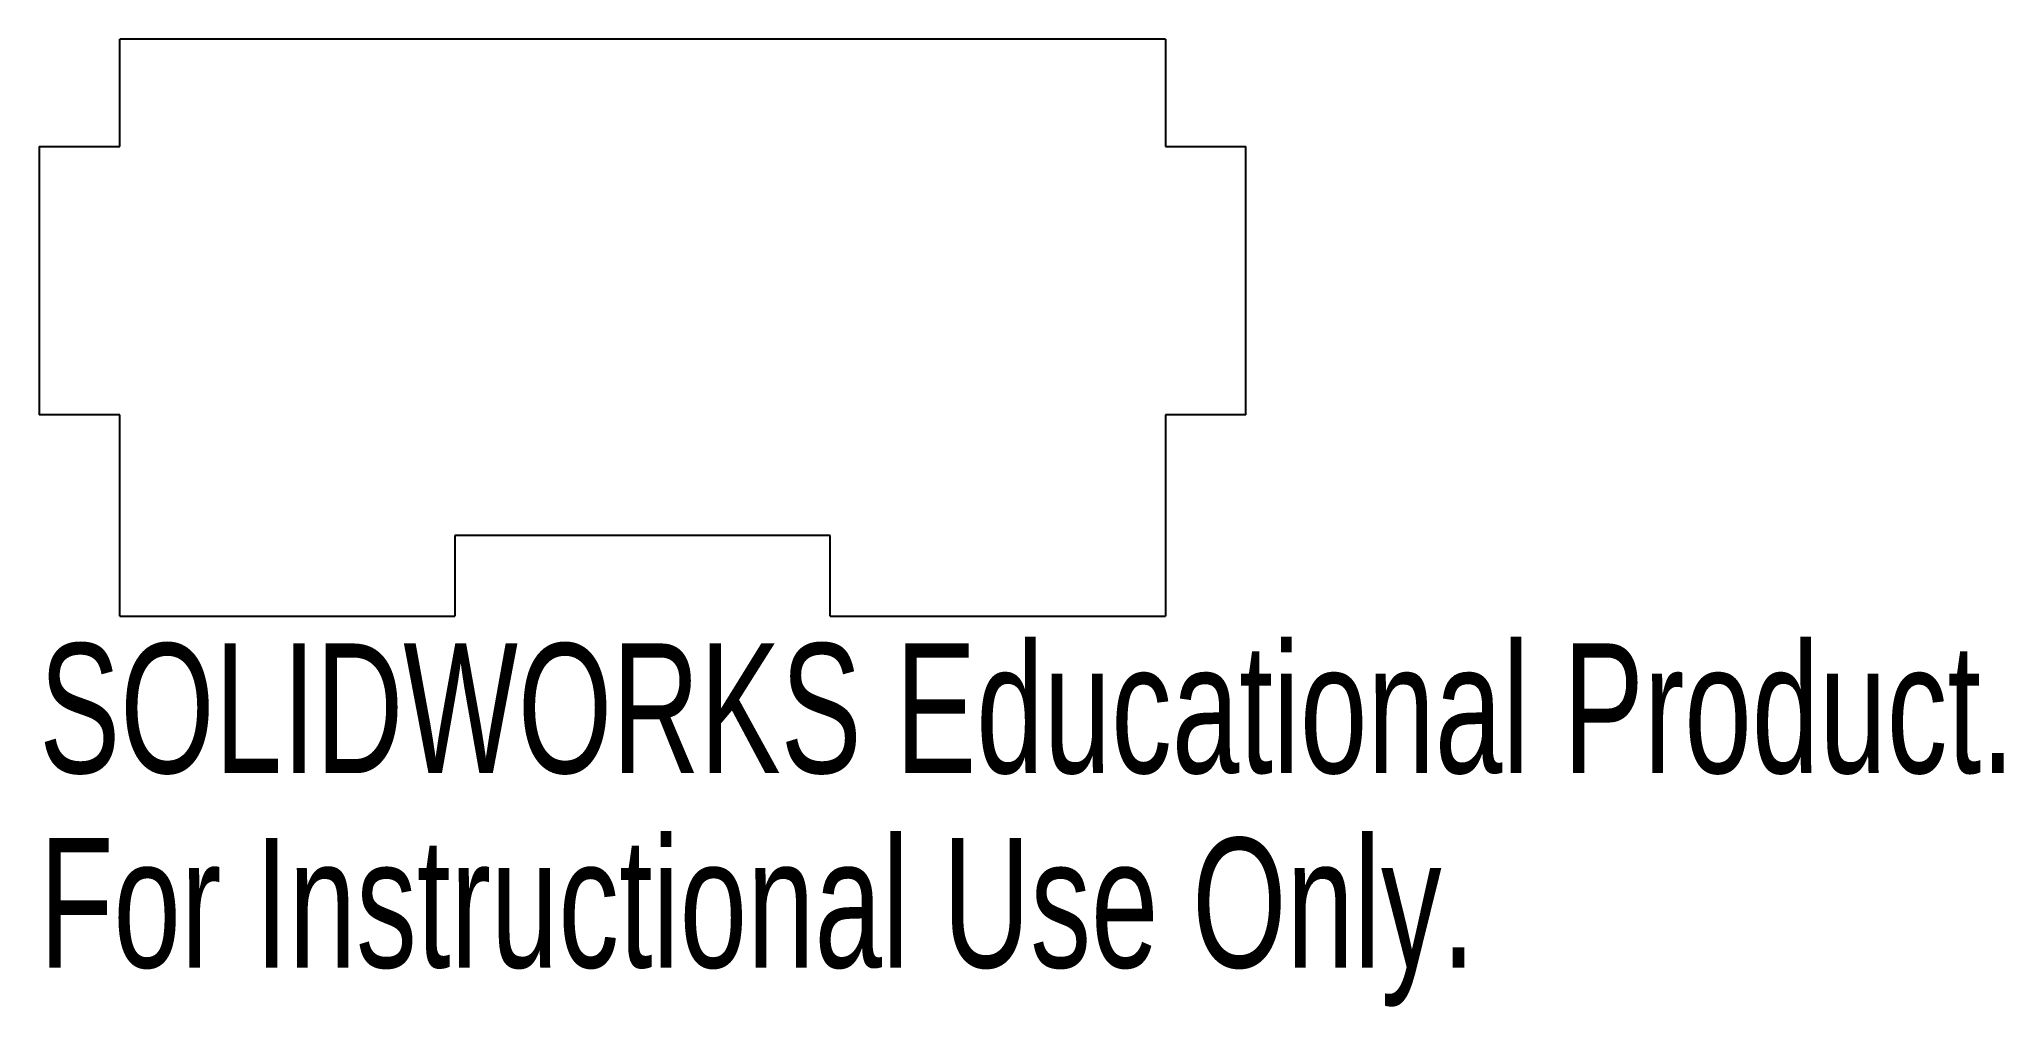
# Model space of a CAD drawing. Header units: millimetres. Extents: x 0 to 73.3, y -14.6 to 21.5.
import ezdxf

# ---------------------------------------------------------------- set-up
doc = ezdxf.new("R2010")
doc.units = ezdxf.units.MM
doc.styles.add('SLDTEXTSTYLE0', font='TXT', dxfattribs={"width": 0.7})

msp = doc.modelspace()

# ---------------------------------------------------------------- linework, layer by layer
at = {"color": 7, "linetype": 'Continuous', "lineweight": 25}
for p, q in [((42, 21.5), (3, 21.5)), ((3, 17.5), (3, 21.5)), ((42, 21.5), (42, 17.5)), ((0, 17.5), (3, 17.5)), ((0, 17.5), (0, 7.5)), ((42, 17.5), (45, 17.5)), ((45, 7.5), (45, 17.5)), ((3, 7.5), (0, 7.5)), ((3, 0), (3, 7.5)), ((42, 7.5), (42, 0)), ((45, 7.5), (42, 7.5)), ((15.5, 3), (15.5, 0)), ((29.5, 3), (15.5, 3)), ((29.5, 0), (29.5, 3)), ((3, 0), (15.5, 0)), ((29.5, 0), (42, 0))]:
    msp.add_line(p, q, dxfattribs=at)

# ---------------------------------------------------------------- texts
at = {"color": 7, "linetype": 'Continuous', "char_height": 4.83362, "attachment_point": 1, "style": 'SLDTEXTSTYLE0'}
for s, insert in [('SOLIDWORKS Educational Product.', (0, -1.02)), ('For Instructional Use Only.', (0, -8.27))]:
    msp.add_mtext(s, dxfattribs=dict(at, insert=insert))

doc.saveas('drawing.dxf')
